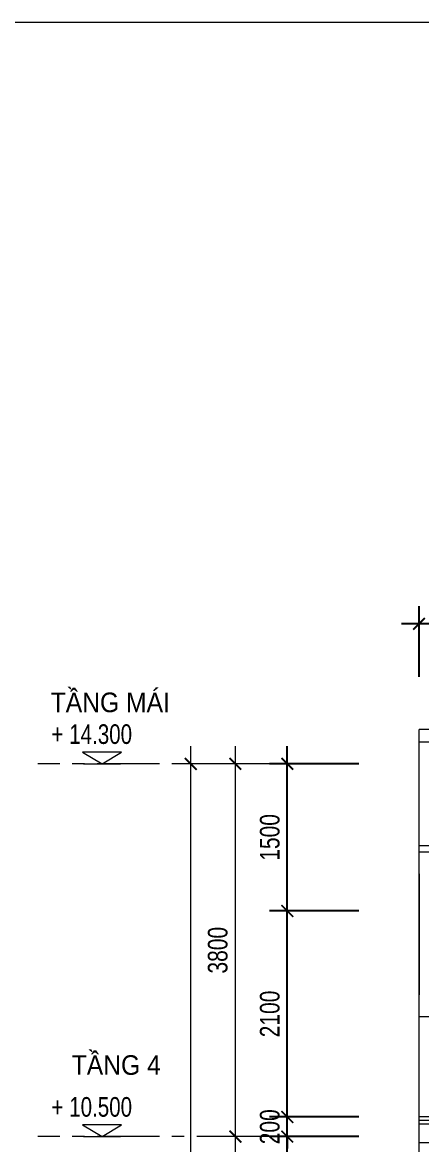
# Model space of a CAD drawing. Header units: millimetres. Extents: x -78046 to 260989, y -99288 to 158505.
# Drawn here: x 195862 to 199931, y 77367 to 88806 of the extents above; entities that cross this region are included whole.
import ezdxf

# ---------------------------------------------------------------- set-up
doc = ezdxf.new("R2010")
doc.units = ezdxf.units.MM
doc.header["$LTSCALE"] = 100
doc.header["$PDMODE"] = 98
doc.linetypes.add('CENTER', pattern=[50.8, 31.75, -6.35, 6.35, -6.35])
doc.layers.get('Defpoints').update_dxf_attribs({"lineweight": 13})
for name, color, linetype, lineweight in [('-CENTER', 143, 'CENTER', 13), ('-DIM', 9, 'Continuous', 13), ('-DOOR', 137, 'Continuous', 9), ('-HATCH', 8, 'Continuous', 5), ('-KH', 143, 'Continuous', 13), ('-LINE1', 7, 'Continuous', 18), ('-TEXT', 7, 'Continuous', 15)]:
    doc.layers.add(name, color=color, linetype=linetype, lineweight=lineweight)
doc.styles.add('1', font='arial.ttf')
doc.styles.add('AVANH', font='VHAVAN_2.TTF', dxfattribs={"width": 0.8})
doc.styles.add('X-5M-DH-TUM1$0$AVANTH', font='arial.ttf', dxfattribs={"width": 0.9})
doc.dimstyles.new('C_100A3', dxfattribs={"dimscale": 100, "dimtxt": 2.5, "dimasz": 1.2, "dimexe": 1.8, "dimexo": 0, "dimgap": 0.75, "dimtad": 1, "dimdec": 0, "dimzin": 0, "dimdsep": 46, "dimtxsty": 'AVANH', "dimblk": 'ARCHTICK', "dimcen": 0, "dimdle": 1.8, "dimclrd": 256, "dimclre": 256, "dimclrt": 7, "dimadec": 0, "dimazin": 0, "dimtfac": 0.0001, "dimtdec": 0, "dimtix": 1, "dimtmove": 2, "dimatfit": 3, "dimldrblk": 'ARCHTICK', "dimfxl": 1.8, "dimtolj": 1, "dimtzin": 0, "dimarcsym": 0})

# ---------------------------------------------------------------- blocks, each defined once
blk = doc.blocks.new('_ARCHTICK')
at = {"const_width": 0.15}
blk.add_lwpolyline([(-0.5, -0.5), (0.5, 0.5)], dxfattribs=at)
blk = doc.blocks.new('*D89')
at = {"layer": '-DIM', "lineweight": -2, "transparency": 16777216}
for p, q in [((-1874, 7220), (-1874, 10880)), ((-1120, 10700), (-2054, 10700)), ((-1120, 7400), (-2054, 7400))]:
    blk.add_line(p, q, dxfattribs=at)
at = {"layer": 'Defpoints', "color": 0, "transparency": 16777216}
for p in [(-1874, 10700), (-1120, 10700), (-1120, 7400)]:
    blk.add_point(p, dxfattribs=at)
at = {"layer": '-DIM', "lineweight": -2, "transparency": 16777216, "xscale": 120, "yscale": 120, "zscale": 120}
for p, rotation in [((-1874, 10700), 90), ((-1874, 7400), 270)]:
    blk.add_blockref('_ARCHTICK', p, dxfattribs=dict(at, rotation=rotation))
at = {"layer": '-DIM', "color": 7, "transparency": 16777216, "insert": (-2053, 9050), "char_height": 200, "attachment_point": 5, "rotation": 90, "style": 'AVANH'}
blk.add_mtext('\\A1;3300', dxfattribs=at)
blk = doc.blocks.new('*D90')
at = {"layer": '-DIM', "lineweight": -2, "transparency": 16777216}
for p, q in [((-1874, 10520), (-1874, 14680)), ((-1120, 14500), (-2054, 14500)), ((-1120, 10700), (-2054, 10700))]:
    blk.add_line(p, q, dxfattribs=at)
at = {"layer": 'Defpoints', "color": 0, "transparency": 16777216}
for p in [(-1874, 14500), (-1120, 14500), (-1120, 10700)]:
    blk.add_point(p, dxfattribs=at)
at = {"layer": '-DIM', "lineweight": -2, "transparency": 16777216, "xscale": 120, "yscale": 120, "zscale": 120}
for p, rotation in [((-1874, 14500), 90), ((-1874, 10700), 270)]:
    blk.add_blockref('_ARCHTICK', p, dxfattribs=dict(at, rotation=rotation))
at = {"layer": '-DIM', "color": 7, "transparency": 16777216, "insert": (-2053, 12600), "char_height": 200, "attachment_point": 5, "rotation": 90, "style": 'AVANH'}
blk.add_mtext('\\A1;3800', dxfattribs=at)
blk = doc.blocks.new('*D92')
at = {"layer": '-DIM', "lineweight": -2, "transparency": 16777216}
for p, q in [((-2329, 20), (-2329, 14680)), ((-1120, 14500), (-2509, 14500)), ((-1120, 200), (-2509, 200))]:
    blk.add_line(p, q, dxfattribs=at)
at = {"layer": 'Defpoints', "color": 0, "transparency": 16777216}
for p in [(-2329, 14500), (-1120, 14500), (-1120, 200)]:
    blk.add_point(p, dxfattribs=at)
at = {"layer": '-DIM', "lineweight": -2, "transparency": 16777216, "xscale": 120, "yscale": 120, "zscale": 120}
for p, rotation in [((-2329, 14500), 90), ((-2329, 200), 270)]:
    blk.add_blockref('_ARCHTICK', p, dxfattribs=dict(at, rotation=rotation))
at = {"layer": '-DIM', "color": 7, "transparency": 16777216, "insert": (-2508, 7350), "char_height": 200, "attachment_point": 5, "rotation": 90, "style": 'AVANH'}
blk.add_mtext('\\A1;14300', dxfattribs=at)
blk = doc.blocks.new('cot')
at = {"layer": '-KH'}
blk.add_line((116899, -109064), (117274, -109064), dxfattribs=at)
blk.add_lwpolyline([(117286, -108944), (116888, -108944), (117087, -109064)], close=True, dxfattribs=at)
blk.add_solid([(117087, -109064), (117087, -108944), (117286, -108944), (117087, -109064)], dxfattribs=at)
blk = doc.blocks.new('*D136')
at = {"layer": 'Defpoints', "lineweight": -2, "transparency": 16777216}
for p, q in [((199905, 82136), (199905, 82855)), ((202605, 82136), (202605, 82855)), ((202785, 82675), (199725, 82675))]:
    blk.add_line(p, q, dxfattribs=at)
at = {"layer": 'Defpoints', "color": 0, "transparency": 16777216}
for p in [(199905, 82675), (199905, 82136), (202605, 82136)]:
    blk.add_point(p, dxfattribs=at)
at = {"layer": 'Defpoints', "lineweight": -2, "transparency": 16777216, "xscale": 120, "yscale": 120, "zscale": 120, "rotation": 180}
blk.add_blockref('_ARCHTICK', (199905, 82675), dxfattribs=at)
at = {"layer": 'Defpoints', "lineweight": -2, "transparency": 16777216, "xscale": 120, "yscale": 120, "zscale": 120}
blk.add_blockref('_ARCHTICK', (202605, 82675), dxfattribs=at)
at = {"layer": 'Defpoints', "color": 7, "transparency": 16777216, "insert": (201255, 82879), "char_height": 250, "attachment_point": 5, "style": 'AVANH'}
blk.add_mtext('\\A1;2700', dxfattribs=at)
blk = doc.blocks.new('*D468')
at = {"layer": '-DIM', "lineweight": -2, "transparency": 16777216}
for p, q in [((198562, 76268), (198562, 77628)), ((199290, 77448), (198382, 77448)), ((199290, 76448), (198382, 76448))]:
    blk.add_line(p, q, dxfattribs=at)
at = {"layer": 'Defpoints', "color": 0, "transparency": 16777216}
for p in [(198562, 77448), (199290, 77448), (199290, 76448)]:
    blk.add_point(p, dxfattribs=at)
at = {"layer": '-DIM', "lineweight": -2, "transparency": 16777216, "xscale": 120, "yscale": 120, "zscale": 120}
for p, rotation in [((198562, 77448), 90), ((198562, 76448), 270)]:
    blk.add_blockref('_ARCHTICK', p, dxfattribs=dict(at, rotation=rotation))
at = {"layer": '-DIM', "color": 7, "transparency": 16777216, "insert": (198384, 76948), "char_height": 200, "attachment_point": 5, "rotation": 90, "style": 'AVANH'}
blk.add_mtext('\\A1;1000', dxfattribs=at)
blk = doc.blocks.new('*D469')
at = {"layer": '-DIM', "lineweight": -2, "transparency": 16777216}
for p, q in [((198562, 77648), (198562, 77768)), ((199290, 77648), (198382, 77648)), ((198562, 77448), (198562, 77648)), ((199290, 77448), (198382, 77448)), ((198562, 77448), (198562, 77328))]:
    blk.add_line(p, q, dxfattribs=at)
at = {"layer": 'Defpoints', "color": 0, "transparency": 16777216}
for p in [(198562, 77648), (199290, 77648), (199290, 77448)]:
    blk.add_point(p, dxfattribs=at)
at = {"layer": '-DIM', "lineweight": -2, "transparency": 16777216, "xscale": 120, "yscale": 120, "zscale": 120}
for p, rotation in [((198562, 77648), 270), ((198562, 77448), 90)]:
    blk.add_blockref('_ARCHTICK', p, dxfattribs=dict(at, rotation=rotation))
at = {"layer": '-DIM', "color": 7, "transparency": 16777216, "insert": (198384, 77548), "char_height": 200, "attachment_point": 5, "rotation": 90, "style": 'AVANH'}
blk.add_mtext('\\A1;200', dxfattribs=at)
blk = doc.blocks.new('*D470')
at = {"layer": '-DIM', "lineweight": -2, "transparency": 16777216}
for p, q in [((198562, 77468), (198562, 79928)), ((199290, 79748), (198382, 79748)), ((199290, 77648), (198382, 77648))]:
    blk.add_line(p, q, dxfattribs=at)
at = {"layer": 'Defpoints', "color": 0, "transparency": 16777216}
for p in [(198562, 79748), (199290, 79748), (199290, 77648)]:
    blk.add_point(p, dxfattribs=at)
at = {"layer": '-DIM', "lineweight": -2, "transparency": 16777216, "xscale": 120, "yscale": 120, "zscale": 120}
for p, rotation in [((198562, 79748), 90), ((198562, 77648), 270)]:
    blk.add_blockref('_ARCHTICK', p, dxfattribs=dict(at, rotation=rotation))
at = {"layer": '-DIM', "color": 7, "transparency": 16777216, "insert": (198384, 78698), "char_height": 200, "attachment_point": 5, "rotation": 90, "style": 'AVANH'}
blk.add_mtext('\\A1;2100', dxfattribs=at)
blk = doc.blocks.new('*D471')
at = {"layer": '-DIM', "lineweight": -2, "transparency": 16777216}
for p, q in [((198562, 79568), (198562, 81428)), ((199290, 81248), (198382, 81248)), ((199290, 79748), (198382, 79748))]:
    blk.add_line(p, q, dxfattribs=at)
at = {"layer": 'Defpoints', "color": 0, "transparency": 16777216}
for p in [(198562, 81248), (199290, 81248), (199290, 79748)]:
    blk.add_point(p, dxfattribs=at)
at = {"layer": '-DIM', "lineweight": -2, "transparency": 16777216, "xscale": 120, "yscale": 120, "zscale": 120}
for p, rotation in [((198562, 81248), 90), ((198562, 79748), 270)]:
    blk.add_blockref('_ARCHTICK', p, dxfattribs=dict(at, rotation=rotation))
at = {"layer": '-DIM', "color": 7, "transparency": 16777216, "insert": (198384, 80498), "char_height": 200, "attachment_point": 5, "rotation": 90, "style": 'AVANH'}
blk.add_mtext('\\A1;1500', dxfattribs=at)
blk = doc.blocks.new('ƯEQ')
at = {"layer": '-CENTER', "ltscale": 0.2}
for p, q in [((-616.7, 14500), (-3887.9, 14500)), ((-616.7, 10700), (-3887.9, 10700))]:
    blk.add_line(p, q, dxfattribs=at)
at = {"layer": '-CENTER'}
for p in [(-120320.2, 123563.7), (-120320.2, 119763.7)]:
    blk.add_blockref('cot', p, dxfattribs=at)
at = {"layer": '-TEXT', "color": 2, "style": 'X-5M-DH-TUM1$0$AVANTH', "width": 0.9}
for s, p in [('TẦNG MÁI', (-3757, 15026.7)), ('TẦNG 4', (-3542.5, 11329.6))]:
    blk.add_text(s, height=200, dxfattribs=at).set_placement(p)
at = {"layer": '-TEXT', "style": '1', "width": 0.75}
for s, p in [('+ 14.300', (-3748.7, 14702.8)), ('+ 10.500', (-3748.7, 10902.8))]:
    blk.add_text(s, height=200, dxfattribs=at).set_placement(p)
at = {"layer": '-DIM'}
for base, p1, p2, picture, middle in [((-2329.5, 14500), (-1119.9, 200), (-1119.9, 14500), '*D92', (-2507.9, 7350)), ((-1874.2, 14500), (-1119.9, 10700), (-1119.9, 14500), '*D90', (-2052.7, 12600)), ((-1874.2, 10700), (-1119.9, 7400), (-1119.9, 10700), '*D89', (-2052.7, 9050))]:
    dim = blk.add_linear_dim(base=base, p1=p1, p2=p2, angle=90, dimstyle='C_100A3', override={"dimtxt": 2}, dxfattribs=at)
    dim.commit()
    dim.dimension.update_dxf_attribs({"geometry": picture, "text_midpoint": middle})

msp = doc.modelspace()

# ---------------------------------------------------------------- linework, layer by layer
at = {"layer": '-HATCH'}
for p, q in [((200957.4, 81468.9), (199906.5, 81468.9)), ((202606.5, 80413.7), (199906.5, 80413.7)), ((205905.5, 77610.5), (199906.5, 77610.5)), ((205905.5, 77573), (199906.5, 77573)), ((205905.5, 77385.5), (199906.5, 77385.5))]:
    msp.add_line(p, q, dxfattribs=at)
at = {"layer": '-LINE1', "color": 0, "lineweight": 20}
for p, q in [((200941, 81598), (199905.5, 81598)), ((199905.5, 66748), (199905.5, 81598)), ((202606.5, 80348), (199906.5, 80348)), ((199906.5, 80128), (199906.5, 78891.8)), ((205905.5, 77648), (199906.5, 77648))]:
    msp.add_line(p, q, dxfattribs=at)
at = {"layer": '-LINE1'}
msp.add_lwpolyline([(181189.3, 60591.1), (221089.3, 60591.1), (221089.3, 88806.1), (181189.3, 88806.1)], close=True, dxfattribs=at)
at = {"layer": '-LINE1', "color": 0, "lineweight": 20}
msp.add_lwpolyline([(200025.4, 77648), (199906.5, 77648), (199906.5, 78671.8), (200025.4, 78671.8)], close=True, dxfattribs=at)

# ---------------------------------------------------------------- block references
at = {"layer": '-DOOR', "color": 2}
msp.add_blockref('ƯEQ', (199906.5, 66748), dxfattribs=at)

# ---------------------------------------------------------------- dimensions: what is measured, and where the dimension line sits
at = {"layer": '-DIM'}
for base, p1, p2, picture, middle in [((198562.2, 81248), (199289.8, 79747.6), (199289.8, 81248), '*D471', (198383.7, 80497.8)), ((198562.2, 79747.6), (199289.8, 77648), (199289.8, 79747.6), '*D470', (198383.7, 78697.8)), ((198562.2, 77648), (199289.8, 77448), (199289.8, 77648), '*D469', (198383.7, 77548)), ((198562.2, 77448), (199289.8, 76448), (199289.8, 77448), '*D468', (198383.7, 76948))]:
    dim = msp.add_linear_dim(base=base, p1=p1, p2=p2, angle=90, dimstyle='C_100A3', override={"dimtxt": 2}, dxfattribs=at)
    dim.commit()
    dim.dimension.update_dxf_attribs({"geometry": picture, "text_midpoint": middle})
at = {"layer": 'Defpoints', "color": 2}
dim = msp.add_linear_dim(base=(199905.5, 82674.9), p1=(202605.5, 82136), p2=(199905.5, 82136), dimstyle='C_100A3', dxfattribs=at)
dim.commit()
dim.dimension.update_dxf_attribs({"geometry": '*D136', "text_midpoint": (201255.5, 82879.2)})

doc.saveas('drawing.dxf')
